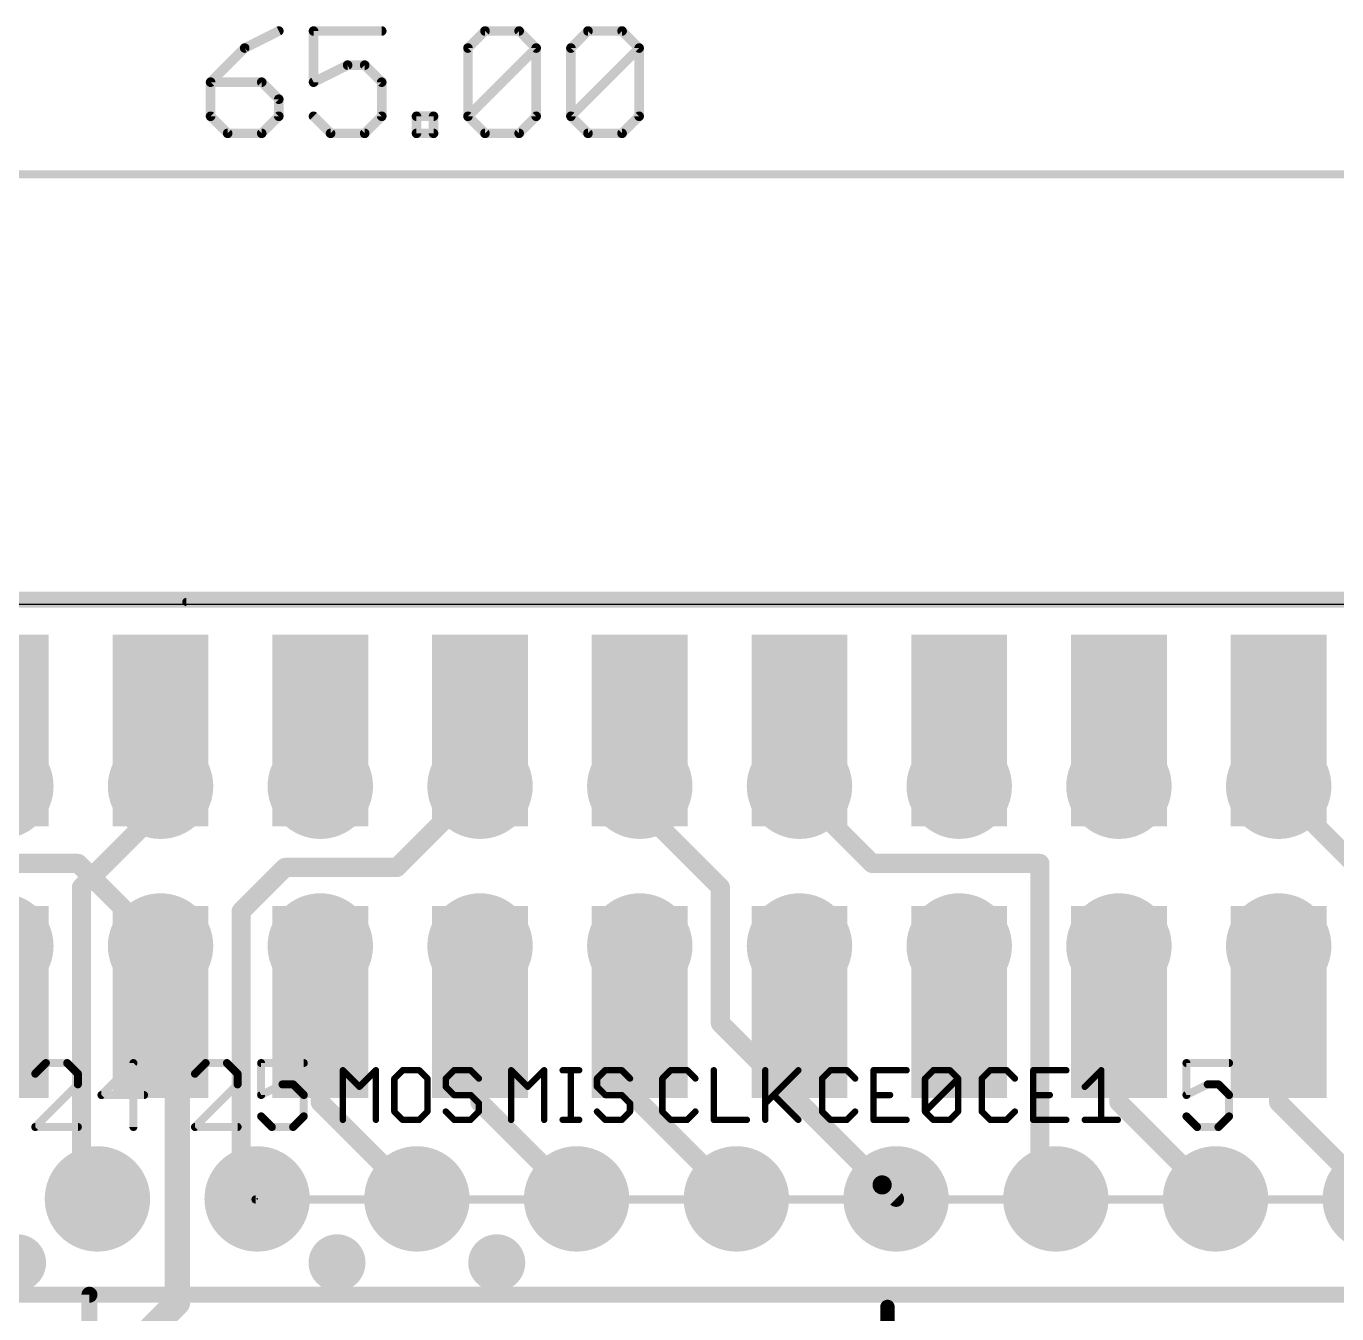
# Model space of a CAD drawing. Extents: x -5.3 to 74.7, y -12.4 to 39.9.
# Drawn here: x 26.55 to 47.39, y 19.38 to 39.85 of the extents above; entities that cross this region are included whole.
import ezdxf

# ---------------------------------------------------------------- set-up
doc = ezdxf.new("R2010")
doc.units = 0
for name, color, linetype in [('1', 12, 'CONTINUOUS'), ('16', 5, 'CONTINUOUS'), ('17', 110, 'CONTINUOUS'), ('18', 110, 'CONTINUOUS'), ('19', 53, 'CONTINUOUS'), ('20', 4, 'CONTINUOUS'), ('21', 40, 'CONTINUOUS'), ('23', 40, 'CONTINUOUS'), ('47', 253, 'CONTINUOUS')]:
    doc.layers.add(name, color=color, linetype=linetype)

# ---------------------------------------------------------------- blocks, each defined once
blk = doc.blocks.new('ROUNDP')
at = {"const_width": 0.5}
blk.add_lwpolyline([(0, -0.25, 1), (0, 0.25, 1), (0, -0.25)], format="xyb", dxfattribs=at)
blk = doc.blocks.new('RECT')
blk.add_solid([(-0.5, -0.5), (0.5, -0.5), (-0.5, 0.5), (0.5, 0.5)])
blk = doc.blocks.new('ROUNDV')
at = {"const_width": 0.5}
blk.add_lwpolyline([(0, -0.25, 1), (0, 0.25, 1), (0, -0.25)], format="xyb", dxfattribs=at)

msp = doc.modelspace()

# ---------------------------------------------------------------- linework, layer by layer
at = {"layer": '1'}
for points, const_width in [([(65.024, 30.734), (0, 30.734)], 0.254), ([(32.4485, 26.4795), (33.739, 27.77)], 0.3048), ([(33.739, 27.77), (33.77, 27.77)], 0.3048), ([(36.31, 27.444), (36.31, 27.77)], 0.3048), ([(37.592, 26.162), (36.31, 27.444)], 0.3048), ([(9.683, 26.543), (27.377, 26.543)], 0.3048), ([(27.377, 26.543), (28.69, 25.23)], 0.3048), ([(29.972, 25.781), (30.6705, 26.4795)], 0.3048), ([(30.6705, 26.4795), (32.4485, 26.4795)], 0.3048), ([(37.592, 24.003), (37.592, 26.162)], 0.3048), ([(29.972, 21.463), (29.972, 25.781)], 0.3048), ([(28.69, 25.23), (28.956, 24.964)], 0.4064), ([(31.23, 22.745), (31.23, 25.23)], 0.3048), ([(33.77, 22.745), (33.77, 25.23)], 0.3048), ([(36.31, 22.745), (36.31, 25.23)], 0.3048), ([(28.956, 24.964), (28.956, 19.558)], 0.4064), ([(40.1637, 21.4313), (37.592, 24.003)], 0.3048), ([(32.766, 21.209), (31.23, 22.745)], 0.3048), ([(35.306, 21.209), (33.77, 22.745)], 0.3048), ([(37.846, 21.209), (36.31, 22.745)], 0.3048), ([(30.226, 21.209), (29.972, 21.463)], 0.3048), ([(40.386, 21.209), (40.1638, 21.4312)], 0.3048), ([(40.386, 21.209), (40.1638, 21.4313)], 0.254), ([(0, 19.685), (27.559, 19.685)], 0.254), ([(27.559, 19.685), (27.559, 5.842)], 0.254), ([(28.956, 19.558), (28.233, 18.835)], 0.4064)]:
    msp.add_lwpolyline(points, dxfattribs=dict(at, const_width=const_width))
for points, const_width in [([(33.739, 27.8462, 1), (33.739, 27.6938)], 0.1524), ([(33.7929, 27.7161, 1), (33.6851, 27.8239)], 0.1524), ([(33.77, 27.6938, 1), (33.77, 27.8462)], 0.1524), ([(36.3862, 27.77, 1), (36.2338, 27.77)], 0.1524), ([(36.3639, 27.4979, 1), (36.2561, 27.3901)], 0.1524), ([(36.2338, 27.444, 1), (36.3862, 27.444)], 0.1524), ([(27.4309, 26.5969, 1), (27.3231, 26.4891)], 0.1524), ([(27.377, 26.4668, 1), (27.377, 26.6192)], 0.1524), ([(30.6705, 26.5557, 1), (30.6705, 26.4033)], 0.1524), ([(30.7244, 26.4256, 1), (30.6166, 26.5334)], 0.1524), ([(32.3946, 26.5334, 1), (32.5024, 26.4256)], 0.1524), ([(32.4485, 26.4033, 1), (32.4485, 26.5557)], 0.1524), ([(37.6682, 26.162, 1), (37.5158, 26.162)], 0.1524), ([(37.5381, 26.1081, 1), (37.6459, 26.2159)], 0.1524), ([(30.0482, 25.781, 1), (29.8958, 25.781)], 0.1524), ([(29.9181, 25.8349, 1), (30.0259, 25.7271)], 0.1524), ([(28.7618, 25.3018, 1), (28.6182, 25.1582)], 0.2032), ([(28.6361, 25.1761, 1), (28.7439, 25.2839)], 0.1524), ([(31.3062, 25.23, 1), (31.1538, 25.23)], 0.1524), ([(33.8462, 25.23, 1), (33.6938, 25.23)], 0.1524), ([(36.3862, 25.23, 1), (36.2338, 25.23)], 0.1524), ([(29.0576, 24.964, 1), (28.8544, 24.964)], 0.2032), ([(28.8842, 24.8922, 1), (29.0278, 25.0358)], 0.2032), ([(37.6459, 24.0569, 1), (37.5381, 23.9491)], 0.1524), ([(37.5158, 24.003, 1), (37.6682, 24.003)], 0.1524), ([(31.2839, 22.7989, 1), (31.1761, 22.6911)], 0.1524), ([(31.1538, 22.745, 1), (31.3062, 22.745)], 0.1524), ([(33.8239, 22.7989, 1), (33.7161, 22.6911)], 0.1524), ([(33.6938, 22.745, 1), (33.8462, 22.745)], 0.1524), ([(36.3639, 22.7989, 1), (36.2561, 22.6911)], 0.1524), ([(36.2338, 22.745, 1), (36.3862, 22.745)], 0.1524), ([(30.0259, 21.5169, 1), (29.9181, 21.4091)], 0.1524), ([(29.8958, 21.463, 1), (30.0482, 21.463)], 0.1524), ([(40.2176, 21.4851, 1), (40.1099, 21.3774)], 0.1524), ([(40.1099, 21.3774, 1), (40.2176, 21.4851)], 0.1524), ([(40.2087, 21.4762, 1), (40.1188, 21.3863)], 0.127), ([(30.1721, 21.1551, 1), (30.2799, 21.2629)], 0.1524), ([(32.7121, 21.1551, 1), (32.8199, 21.2629)], 0.1524), ([(35.2521, 21.1551, 1), (35.3599, 21.2629)], 0.1524), ([(37.7921, 21.1551, 1), (37.8999, 21.2629)], 0.1524), ([(40.3321, 21.1551, 1), (40.4399, 21.2629)], 0.1524), ([(40.3411, 21.1641, 1), (40.4309, 21.2539)], 0.127), ([(27.6225, 19.685, 1), (27.4955, 19.685)], 0.127), ([(27.559, 19.6215, 1), (27.559, 19.7485)], 0.127), ([(28.8544, 19.558, 1), (29.0576, 19.558)], 0.2032), ([(29.0278, 19.4862, 1), (28.8842, 19.6298)], 0.2032)]:
    msp.add_lwpolyline(points, format="xyb", dxfattribs=dict(at, const_width=const_width))
at = {"layer": '16'}
for points, const_width in [([(65.024, 30.734), (0, 30.734)], 0.254), ([(28.6896, 28.6574), (28.69, 28.6574)], 0.4064), ([(28.69, 28.6574), (28.69, 27.77)], 0.4064), ([(33.7696, 28.6574), (33.77, 28.6574)], 0.4064), ([(33.77, 28.6574), (33.77, 27.77)], 0.4064), ([(36.3096, 28.6574), (36.31, 28.6574)], 0.4064), ([(36.31, 28.6574), (36.31, 27.77)], 0.4064), ([(38.8496, 28.6574), (38.85, 28.6574)], 0.4064), ([(38.85, 28.6574), (38.85, 27.77)], 0.4064), ([(41.3896, 28.6574), (41.39, 28.6574)], 0.4064), ([(41.39, 28.6574), (41.39, 27.77)], 0.4064), ([(46.4696, 28.6574), (46.47, 28.6574)], 0.4064), ([(46.47, 28.6574), (46.47, 27.77)], 0.4064), ([(28.69, 27.77), (28.69, 27.42)], 0.3048), ([(38.85, 27.698), (38.85, 27.77)], 0.3048), ([(40.005, 26.543), (38.85, 27.698)], 0.3048), ([(46.47, 27.735), (46.47, 27.77)], 0.3048), ([(47.662, 26.543), (46.47, 27.735)], 0.3048), ([(28.69, 27.42), (27.432, 26.162)], 0.3048), ([(42.672, 26.543), (40.005, 26.543)], 0.3048), ([(42.672, 21.463), (42.672, 26.543)], 0.3048), ([(27.432, 26.162), (27.432, 21.463)], 0.3048), ([(28.69, 24.3394), (28.69, 25.23)], 0.4064), ([(31.23, 24.3394), (31.23, 25.23)], 0.4064), ([(33.77, 24.3394), (33.77, 25.23)], 0.4064), ([(36.31, 24.3394), (36.31, 25.23)], 0.4064), ([(41.39, 24.3394), (41.39, 25.23)], 0.4064), ([(43.93, 25.23), (43.93, 24.13)], 0.3048), ([(46.47, 25.23), (46.47, 24.638)], 0.3048), ([(46.47, 24.3394), (46.47, 24.638)], 0.4064), ([(46.47, 24.638), (46.47, 22.745)], 0.3048), ([(28.6896, 24.3394), (28.69, 24.3394)], 0.4064), ([(31.2296, 24.3394), (31.23, 24.3394)], 0.4064), ([(33.7696, 24.3394), (33.77, 24.3394)], 0.4064), ([(36.3096, 24.3394), (36.31, 24.3394)], 0.4064), ([(41.3896, 24.3394), (41.39, 24.3394)], 0.4064), ([(43.9296, 24.3394), (43.93, 24.3394)], 0.4064), ([(43.93, 24.3394), (43.93, 24.13)], 0.4064), ([(46.4696, 24.3394), (46.47, 24.3394)], 0.4064), ([(43.93, 24.13), (43.93, 22.745)], 0.3048), ([(43.93, 22.745), (45.466, 21.209)], 0.3048), ([(46.47, 22.745), (48.006, 21.209)], 0.3048), ([(27.432, 21.463), (27.686, 21.209)], 0.3048), ([(42.926, 21.209), (42.672, 21.463)], 0.3048), ([(0, 19.685), (65.024, 19.685)], 0.254)]:
    msp.add_lwpolyline(points, dxfattribs=dict(at, const_width=const_width))
for points, const_width in [([(28.6896, 28.759, 1), (28.6896, 28.5558)], 0.2032), ([(28.7916, 28.6574, 1), (28.5884, 28.6574)], 0.2032), ([(28.69, 28.5558, 1), (28.69, 28.759)], 0.2032), ([(33.7696, 28.759, 1), (33.7696, 28.5558)], 0.2032), ([(33.8716, 28.6574, 1), (33.6684, 28.6574)], 0.2032), ([(33.77, 28.5558, 1), (33.77, 28.759)], 0.2032), ([(36.3096, 28.759, 1), (36.3096, 28.5558)], 0.2032), ([(36.4116, 28.6574, 1), (36.2084, 28.6574)], 0.2032), ([(36.31, 28.5558, 1), (36.31, 28.759)], 0.2032), ([(38.8496, 28.759, 1), (38.8496, 28.5558)], 0.2032), ([(38.9516, 28.6574, 1), (38.7484, 28.6574)], 0.2032), ([(38.85, 28.5558, 1), (38.85, 28.759)], 0.2032), ([(41.3896, 28.759, 1), (41.3896, 28.5558)], 0.2032), ([(41.4916, 28.6574, 1), (41.2884, 28.6574)], 0.2032), ([(41.39, 28.5558, 1), (41.39, 28.759)], 0.2032), ([(46.4696, 28.759, 1), (46.4696, 28.5558)], 0.2032), ([(46.5716, 28.6574, 1), (46.3684, 28.6574)], 0.2032), ([(46.47, 28.5558, 1), (46.47, 28.759)], 0.2032), ([(28.5884, 27.77, 1), (28.7916, 27.77)], 0.2032), ([(28.7662, 27.77, 1), (28.6138, 27.77)], 0.1524), ([(33.6684, 27.77, 1), (33.8716, 27.77)], 0.2032), ([(36.2084, 27.77, 1), (36.4116, 27.77)], 0.2032), ([(38.7484, 27.77, 1), (38.9516, 27.77)], 0.2032), ([(38.9262, 27.77, 1), (38.7738, 27.77)], 0.1524), ([(38.9039, 27.7519, 1), (38.7961, 27.6441)], 0.1524), ([(38.7738, 27.698, 1), (38.9262, 27.698)], 0.1524), ([(41.2884, 27.77, 1), (41.4916, 27.77)], 0.2032), ([(46.3684, 27.77, 1), (46.5716, 27.77)], 0.2032), ([(46.5462, 27.77, 1), (46.3938, 27.77)], 0.1524), ([(46.5239, 27.7889, 1), (46.4161, 27.6811)], 0.1524), ([(46.3938, 27.735, 1), (46.5462, 27.735)], 0.1524), ([(28.7439, 27.3661, 1), (28.6361, 27.4739)], 0.1524), ([(28.6138, 27.42, 1), (28.7662, 27.42)], 0.1524), ([(40.005, 26.6192, 1), (40.005, 26.4668)], 0.1524), ([(42.7482, 26.543, 1), (42.5958, 26.543)], 0.1524), ([(42.672, 26.4668, 1), (42.672, 26.6192)], 0.1524), ([(39.9511, 26.4891, 1), (40.0589, 26.5969)], 0.1524), ([(27.5082, 26.162, 1), (27.3558, 26.162)], 0.1524), ([(27.3781, 26.2159, 1), (27.4859, 26.1081)], 0.1524), ([(28.7916, 25.23, 1), (28.5884, 25.23)], 0.2032), ([(31.3316, 25.23, 1), (31.1284, 25.23)], 0.2032), ([(33.8716, 25.23, 1), (33.6684, 25.23)], 0.2032), ([(36.4116, 25.23, 1), (36.2084, 25.23)], 0.2032), ([(41.4916, 25.23, 1), (41.2884, 25.23)], 0.2032), ([(44.0062, 25.23, 1), (43.8538, 25.23)], 0.1524), ([(46.5462, 25.23, 1), (46.3938, 25.23)], 0.1524), ([(46.5716, 24.638, 1), (46.3684, 24.638)], 0.2032), ([(46.5462, 24.638, 1), (46.3938, 24.638)], 0.1524), ([(46.3938, 24.638, 1), (46.5462, 24.638)], 0.1524), ([(28.6896, 24.441, 1), (28.6896, 24.2378)], 0.2032), ([(28.5884, 24.3394, 1), (28.7916, 24.3394)], 0.2032), ([(28.69, 24.2378, 1), (28.69, 24.441)], 0.2032), ([(31.2296, 24.441, 1), (31.2296, 24.2378)], 0.2032), ([(31.1284, 24.3394, 1), (31.3316, 24.3394)], 0.2032), ([(31.23, 24.2378, 1), (31.23, 24.441)], 0.2032), ([(33.7696, 24.441, 1), (33.7696, 24.2378)], 0.2032), ([(33.6684, 24.3394, 1), (33.8716, 24.3394)], 0.2032), ([(33.77, 24.2378, 1), (33.77, 24.441)], 0.2032), ([(36.3096, 24.441, 1), (36.3096, 24.2378)], 0.2032), ([(36.2084, 24.3394, 1), (36.4116, 24.3394)], 0.2032), ([(36.31, 24.2378, 1), (36.31, 24.441)], 0.2032), ([(41.3896, 24.441, 1), (41.3896, 24.2378)], 0.2032), ([(41.2884, 24.3394, 1), (41.4916, 24.3394)], 0.2032), ([(41.39, 24.2378, 1), (41.39, 24.441)], 0.2032), ([(43.9296, 24.441, 1), (43.9296, 24.2378)], 0.2032), ([(44.0316, 24.3394, 1), (43.8284, 24.3394)], 0.2032), ([(43.93, 24.2378, 1), (43.93, 24.441)], 0.2032), ([(46.4696, 24.441, 1), (46.4696, 24.2378)], 0.2032), ([(46.3684, 24.3394, 1), (46.5716, 24.3394)], 0.2032), ([(46.47, 24.2378, 1), (46.47, 24.441)], 0.2032), ([(43.8284, 24.13, 1), (44.0316, 24.13)], 0.2032), ([(44.0062, 24.13, 1), (43.8538, 24.13)], 0.1524), ([(43.8538, 24.13, 1), (44.0062, 24.13)], 0.1524), ([(43.9839, 22.7989, 1), (43.8761, 22.6911)], 0.1524), ([(43.8538, 22.745, 1), (44.0062, 22.745)], 0.1524), ([(46.5239, 22.7989, 1), (46.4161, 22.6911)], 0.1524), ([(46.3938, 22.745, 1), (46.5462, 22.745)], 0.1524), ([(27.4859, 21.5169, 1), (27.3781, 21.4091)], 0.1524), ([(27.3558, 21.463, 1), (27.5082, 21.463)], 0.1524), ([(42.7259, 21.5169, 1), (42.6181, 21.4091)], 0.1524), ([(42.5958, 21.463, 1), (42.7482, 21.463)], 0.1524), ([(27.6321, 21.1551, 1), (27.7399, 21.2629)], 0.1524), ([(42.8721, 21.1551, 1), (42.9799, 21.2629)], 0.1524), ([(45.4121, 21.1551, 1), (45.5199, 21.2629)], 0.1524)]:
    msp.add_lwpolyline(points, format="xyb", dxfattribs=dict(at, const_width=const_width))
at = {"layer": '19'}
for p, q in [((40.1637, 21.4313), (40.1638, 21.4312)), ((40.386, 21.209), (40.386, 21.209))]:
    msp.add_line(p, q, dxfattribs=at)
at = {"layer": '20'}
msp.add_line((62, 30.6604), (3, 30.6604), dxfattribs=at)
at = {"layer": '21'}
for points, const_width in [([(26.8665, 23.3689), (26.697, 23.1994)], 0.127), ([(27.2055, 23.3689), (26.8665, 23.3689)], 0.127), ([(27.375, 23.1994), (27.2055, 23.3689)], 0.127), ([(28.2579, 23.3689), (27.7495, 22.8604)], 0.127), ([(28.2579, 22.352), (28.2579, 23.3689)], 0.127), ([(29.4065, 23.3689), (29.237, 23.1994)], 0.127), ([(29.7455, 23.3689), (29.4065, 23.3689)], 0.127), ([(29.915, 23.1994), (29.7455, 23.3689)], 0.127), ([(30.9674, 23.3689), (30.2895, 23.3689)], 0.127), ([(30.2895, 23.3689), (30.2895, 22.8604)], 0.127), ([(45.6812, 23.3689), (45.0033, 23.3689)], 0.127), ([(45.0033, 23.3689), (45.0033, 22.8604)], 0.127), ([(27.375, 23.0299), (27.375, 23.1994)], 0.127), ([(29.915, 23.0299), (29.915, 23.1994)], 0.127), ([(31.5889, 22.4663), (31.5889, 23.2544)], 0.1016), ([(31.5889, 23.2544), (31.8516, 22.9917)], 0.1016), ([(31.8516, 22.9917), (32.1143, 23.2544)], 0.1016), ([(32.1143, 23.2544), (32.1143, 22.4663)], 0.1016), ([(32.5389, 23.2544), (32.4075, 23.123)], 0.1016), ([(32.4075, 23.123), (32.4075, 22.5976)], 0.1016), ([(32.8015, 23.2544), (32.5389, 23.2544)], 0.1016), ([(32.9329, 23.123), (32.8015, 23.2544)], 0.1016), ([(32.9329, 22.5976), (32.9329, 23.123)], 0.1016), ([(33.3574, 23.2544), (33.2261, 23.123)], 0.1016), ([(33.2261, 23.123), (33.2261, 22.9917)], 0.1016), ([(33.6201, 23.2544), (33.3574, 23.2544)], 0.1016), ([(33.7515, 23.123), (33.6201, 23.2544)], 0.1016), ([(34.2654, 22.4663), (34.2654, 23.2544)], 0.1016), ([(34.2654, 23.2544), (34.5281, 22.9917)], 0.1016), ([(34.5281, 22.9917), (34.7907, 23.2544)], 0.1016), ([(34.7907, 23.2544), (34.7907, 22.4663)], 0.1016), ([(35.0839, 23.2544), (35.3466, 23.2544)], 0.1016), ([(35.2153, 22.4663), (35.2153, 23.2544)], 0.1016), ([(35.761, 23.2544), (35.6297, 23.123)], 0.1016), ([(35.6297, 23.123), (35.6297, 22.9917)], 0.1016), ([(36.0237, 23.2544), (35.761, 23.2544)], 0.1016), ([(36.155, 23.123), (36.0237, 23.2544)], 0.1016), ([(36.8003, 23.2544), (36.6689, 23.123)], 0.1016), ([(36.6689, 23.123), (36.6689, 22.5976)], 0.1016), ([(37.063, 23.2544), (36.8003, 23.2544)], 0.1016), ([(37.1943, 23.123), (37.063, 23.2544)], 0.1016), ([(37.4875, 23.2544), (37.4875, 22.4663)], 0.1016), ([(38.3061, 23.2544), (38.3061, 22.4663)], 0.1016), ([(38.3061, 22.729), (38.8315, 23.2544)], 0.1016), ([(39.3403, 23.2544), (39.2089, 23.123)], 0.1016), ([(39.2089, 23.123), (39.2089, 22.5976)], 0.1016), ([(39.603, 23.2544), (39.3403, 23.2544)], 0.1016), ([(39.7343, 23.123), (39.603, 23.2544)], 0.1016), ([(40.5529, 23.2544), (40.0275, 23.2544)], 0.1016), ([(40.0275, 23.2544), (40.0275, 22.4663)], 0.1016), ([(40.8461, 23.123), (40.9774, 23.2544)], 0.1016), ([(40.8461, 22.5976), (40.8461, 23.123)], 0.1016), ([(40.8461, 22.5976), (41.3715, 23.123)], 0.1016), ([(40.9774, 23.2544), (41.2401, 23.2544)], 0.1016), ([(41.2401, 23.2544), (41.3715, 23.123)], 0.1016), ([(41.3715, 23.123), (41.3715, 22.5976)], 0.1016), ([(41.8803, 23.2544), (41.7489, 23.123)], 0.1016), ([(41.7489, 23.123), (41.7489, 22.5976)], 0.1016), ([(42.143, 23.2544), (41.8803, 23.2544)], 0.1016), ([(42.2743, 23.123), (42.143, 23.2544)], 0.1016), ([(43.0929, 23.2544), (42.5675, 23.2544)], 0.1016), ([(42.5675, 23.2544), (42.5675, 22.4663)], 0.1016), ([(43.3861, 22.9917), (43.6488, 23.2544)], 0.1016), ([(43.6488, 23.2544), (43.6488, 22.4663)], 0.1016), ([(26.697, 22.352), (27.375, 23.0299)], 0.127), ([(29.237, 22.352), (29.915, 23.0299)], 0.127), ([(30.2895, 22.8604), (30.6285, 23.0299)], 0.127), ([(30.6285, 23.0299), (30.7979, 23.0299)], 0.127), ([(30.7979, 23.0299), (30.9674, 22.8604)], 0.127), ([(33.2261, 22.9917), (33.3574, 22.8603)], 0.1016), ([(35.6297, 22.9917), (35.761, 22.8603)], 0.1016), ([(45.0033, 22.8604), (45.3422, 23.0299)], 0.127), ([(45.3422, 23.0299), (45.5117, 23.0299)], 0.127), ([(45.5117, 23.0299), (45.6812, 22.8604)], 0.127), ([(27.7495, 22.8604), (28.4274, 22.8604)], 0.127), ([(30.9674, 22.8604), (30.9674, 22.5215)], 0.127), ([(33.3574, 22.8603), (33.6201, 22.8603)], 0.1016), ([(33.6201, 22.8603), (33.7515, 22.729)], 0.1016), ([(33.7515, 22.729), (33.7515, 22.5976)], 0.1016), ([(35.761, 22.8603), (36.0237, 22.8603)], 0.1016), ([(36.0237, 22.8603), (36.155, 22.729)], 0.1016), ([(36.155, 22.729), (36.155, 22.5976)], 0.1016), ([(38.4374, 22.8603), (38.8315, 22.4663)], 0.1016), ([(40.0275, 22.8603), (40.2902, 22.8603)], 0.1016), ([(42.5675, 22.8603), (42.8302, 22.8603)], 0.1016), ([(45.6812, 22.8604), (45.6812, 22.5215)], 0.127), ([(30.459, 22.352), (30.2895, 22.5215)], 0.127), ([(30.9674, 22.5215), (30.7979, 22.352)], 0.127), ([(32.4075, 22.5976), (32.5389, 22.4663)], 0.1016), ([(32.5389, 22.4663), (32.8015, 22.4663)], 0.1016), ([(32.8015, 22.4663), (32.9329, 22.5976)], 0.1016), ([(33.3574, 22.4663), (33.2261, 22.5976)], 0.1016), ([(33.6201, 22.4663), (33.3574, 22.4663)], 0.1016), ([(33.7515, 22.5976), (33.6201, 22.4663)], 0.1016), ([(35.0839, 22.4663), (35.3466, 22.4663)], 0.1016), ([(35.761, 22.4663), (35.6297, 22.5976)], 0.1016), ([(36.0237, 22.4663), (35.761, 22.4663)], 0.1016), ([(36.155, 22.5976), (36.0237, 22.4663)], 0.1016), ([(36.6689, 22.5976), (36.8003, 22.4663)], 0.1016), ([(36.8003, 22.4663), (37.063, 22.4663)], 0.1016), ([(37.063, 22.4663), (37.1943, 22.5976)], 0.1016), ([(37.4875, 22.4663), (38.0129, 22.4663)], 0.1016), ([(39.2089, 22.5976), (39.3403, 22.4663)], 0.1016), ([(39.3403, 22.4663), (39.603, 22.4663)], 0.1016), ([(39.603, 22.4663), (39.7343, 22.5976)], 0.1016), ([(40.0275, 22.4663), (40.5529, 22.4663)], 0.1016), ([(40.9774, 22.4663), (40.8461, 22.5976)], 0.1016), ([(41.2401, 22.4663), (40.9774, 22.4663)], 0.1016), ([(41.3715, 22.5976), (41.2401, 22.4663)], 0.1016), ([(41.7489, 22.5976), (41.8803, 22.4663)], 0.1016), ([(41.8803, 22.4663), (42.143, 22.4663)], 0.1016), ([(42.143, 22.4663), (42.2743, 22.5976)], 0.1016), ([(42.5675, 22.4663), (43.0929, 22.4663)], 0.1016), ([(43.3861, 22.4663), (43.9115, 22.4663)], 0.1016), ([(45.1727, 22.352), (45.0033, 22.5215)], 0.127), ([(45.6812, 22.5215), (45.5117, 22.352)], 0.127), ([(27.375, 22.352), (26.697, 22.352)], 0.127), ([(29.915, 22.352), (29.237, 22.352)], 0.127), ([(30.7979, 22.352), (30.459, 22.352)], 0.127), ([(45.5117, 22.352), (45.1727, 22.352)], 0.127), ([(40.2488, 19.4917), (40.2488, 19.2544)], 0.2286)]:
    msp.add_lwpolyline(points, dxfattribs=dict(at, const_width=const_width))
for points, const_width in [([(26.8665, 23.4006, 1), (26.8665, 23.3371)], 0.0635), ([(26.889, 23.3464, 1), (26.8441, 23.3913)], 0.0635), ([(27.2279, 23.3913, 1), (27.183, 23.3464)], 0.0635), ([(27.2055, 23.3371, 1), (27.2055, 23.4006)], 0.0635), ([(28.2897, 23.3689, 1), (28.2262, 23.3689)], 0.0635), ([(28.2804, 23.3464, 1), (28.2355, 23.3913)], 0.0635), ([(29.4065, 23.4006, 1), (29.4065, 23.3371)], 0.0635), ([(29.429, 23.3464, 1), (29.3841, 23.3913)], 0.0635), ([(29.7679, 23.3913, 1), (29.723, 23.3464)], 0.0635), ([(29.7455, 23.3371, 1), (29.7455, 23.4006)], 0.0635), ([(30.2895, 23.4006, 1), (30.2895, 23.3371)], 0.0635), ([(30.3212, 23.3689, 1), (30.2578, 23.3689)], 0.0635), ([(30.9674, 23.3371, 1), (30.9674, 23.4006)], 0.0635), ([(45.035, 23.3689, 1), (44.9715, 23.3689)], 0.0635), ([(45.0033, 23.4006, 1), (45.0033, 23.3371)], 0.0635), ([(45.6812, 23.3371, 1), (45.6812, 23.4006)], 0.0635), ([(26.6746, 23.2218, 1), (26.7195, 23.1769)], 0.0635), ([(27.4067, 23.1994, 1), (27.3432, 23.1994)], 0.0635), ([(27.3525, 23.1769, 1), (27.3974, 23.2218)], 0.0635), ([(29.2146, 23.2218, 1), (29.2595, 23.1769)], 0.0635), ([(29.9467, 23.1994, 1), (29.8832, 23.1994)], 0.0635), ([(29.8925, 23.1769, 1), (29.9374, 23.2218)], 0.0635), ([(31.6143, 23.2544, 1), (31.5635, 23.2544)], 0.0508), ([(31.6069, 23.2723, 1), (31.571, 23.2364)], 0.0508), ([(32.1397, 23.2544, 1), (32.0889, 23.2544)], 0.0508), ([(32.1323, 23.2364, 1), (32.0964, 23.2723)], 0.0508), ([(32.4329, 23.123, 1), (32.3821, 23.123)], 0.0508), ([(32.3895, 23.141, 1), (32.4255, 23.1051)], 0.0508), ([(32.5389, 23.2798, 1), (32.5389, 23.229)], 0.0508), ([(32.5568, 23.2364, 1), (32.5209, 23.2723)], 0.0508), ([(32.8195, 23.2723, 1), (32.7836, 23.2364)], 0.0508), ([(32.8015, 23.229, 1), (32.8015, 23.2798)], 0.0508), ([(32.9583, 23.123, 1), (32.9075, 23.123)], 0.0508), ([(32.9149, 23.1051, 1), (32.9509, 23.141)], 0.0508), ([(33.2515, 23.123, 1), (33.2007, 23.123)], 0.0508), ([(33.2081, 23.141, 1), (33.244, 23.1051)], 0.0508), ([(33.3574, 23.2798, 1), (33.3574, 23.229)], 0.0508), ([(33.3754, 23.2364, 1), (33.3395, 23.2723)], 0.0508), ([(33.6381, 23.2723, 1), (33.6022, 23.2364)], 0.0508), ([(33.6201, 23.229, 1), (33.6201, 23.2798)], 0.0508), ([(33.7335, 23.1051, 1), (33.7694, 23.141)], 0.0508), ([(34.2908, 23.2544, 1), (34.24, 23.2544)], 0.0508), ([(34.2833, 23.2723, 1), (34.2474, 23.2364)], 0.0508), ([(34.8161, 23.2544, 1), (34.7653, 23.2544)], 0.0508), ([(34.8087, 23.2364, 1), (34.7728, 23.2723)], 0.0508), ([(35.0839, 23.2798, 1), (35.0839, 23.229)], 0.0508), ([(35.2407, 23.2544, 1), (35.1899, 23.2544)], 0.0508), ([(35.3466, 23.229, 1), (35.3466, 23.2798)], 0.0508), ([(35.6551, 23.123, 1), (35.6043, 23.123)], 0.0508), ([(35.6117, 23.141, 1), (35.6476, 23.1051)], 0.0508), ([(35.761, 23.2798, 1), (35.761, 23.229)], 0.0508), ([(35.779, 23.2364, 1), (35.743, 23.2723)], 0.0508), ([(36.0417, 23.2723, 1), (36.0057, 23.2364)], 0.0508), ([(36.0237, 23.229, 1), (36.0237, 23.2798)], 0.0508), ([(36.1371, 23.1051, 1), (36.173, 23.141)], 0.0508), ([(36.6943, 23.123, 1), (36.6435, 23.123)], 0.0508), ([(36.651, 23.141, 1), (36.6869, 23.1051)], 0.0508), ([(36.8003, 23.2798, 1), (36.8003, 23.229)], 0.0508), ([(36.8182, 23.2364, 1), (36.7823, 23.2723)], 0.0508), ([(37.0809, 23.2723, 1), (37.045, 23.2364)], 0.0508), ([(37.063, 23.229, 1), (37.063, 23.2798)], 0.0508), ([(37.1764, 23.1051, 1), (37.2123, 23.141)], 0.0508), ([(37.5129, 23.2544, 1), (37.4621, 23.2544)], 0.0508), ([(38.3315, 23.2544, 1), (38.2807, 23.2544)], 0.0508), ([(38.8494, 23.2364, 1), (38.8135, 23.2723)], 0.0508), ([(39.2343, 23.123, 1), (39.1835, 23.123)], 0.0508), ([(39.191, 23.141, 1), (39.2269, 23.1051)], 0.0508), ([(39.3403, 23.2798, 1), (39.3403, 23.229)], 0.0508), ([(39.3582, 23.2364, 1), (39.3223, 23.2723)], 0.0508), ([(39.6209, 23.2723, 1), (39.585, 23.2364)], 0.0508), ([(39.603, 23.229, 1), (39.603, 23.2798)], 0.0508), ([(39.7164, 23.1051, 1), (39.7523, 23.141)], 0.0508), ([(40.0275, 23.2798, 1), (40.0275, 23.229)], 0.0508), ([(40.0529, 23.2544, 1), (40.0021, 23.2544)], 0.0508), ([(40.5529, 23.229, 1), (40.5529, 23.2798)], 0.0508), ([(40.8715, 23.123, 1), (40.8207, 23.123)], 0.0508), ([(40.8281, 23.141, 1), (40.864, 23.1051)], 0.0508), ([(40.9774, 23.2798, 1), (40.9774, 23.229)], 0.0508), ([(40.9954, 23.2364, 1), (40.9595, 23.2723)], 0.0508), ([(41.2581, 23.2723, 1), (41.2222, 23.2364)], 0.0508), ([(41.2401, 23.229, 1), (41.2401, 23.2798)], 0.0508), ([(41.3969, 23.123, 1), (41.3461, 23.123)], 0.0508), ([(41.3894, 23.1051, 1), (41.3535, 23.141)], 0.0508), ([(41.3535, 23.1051, 1), (41.3894, 23.141)], 0.0508), ([(41.7743, 23.123, 1), (41.7235, 23.123)], 0.0508), ([(41.731, 23.141, 1), (41.7669, 23.1051)], 0.0508), ([(41.8803, 23.2798, 1), (41.8803, 23.229)], 0.0508), ([(41.8982, 23.2364, 1), (41.8623, 23.2723)], 0.0508), ([(42.1609, 23.2723, 1), (42.125, 23.2364)], 0.0508), ([(42.143, 23.229, 1), (42.143, 23.2798)], 0.0508), ([(42.2564, 23.1051, 1), (42.2923, 23.141)], 0.0508), ([(42.5675, 23.2798, 1), (42.5675, 23.229)], 0.0508), ([(42.5929, 23.2544, 1), (42.5421, 23.2544)], 0.0508), ([(43.0929, 23.229, 1), (43.0929, 23.2798)], 0.0508), ([(43.6742, 23.2544, 1), (43.6234, 23.2544)], 0.0508), ([(43.6667, 23.2364, 1), (43.6308, 23.2723)], 0.0508), ([(27.3432, 23.0299, 1), (27.4067, 23.0299)], 0.0635), ([(27.3974, 23.0075, 1), (27.3525, 23.0524)], 0.0635), ([(29.8832, 23.0299, 1), (29.9467, 23.0299)], 0.0635), ([(29.9374, 23.0075, 1), (29.8925, 23.0524)], 0.0635), ([(30.6285, 23.0617, 1), (30.6285, 22.9982)], 0.0635), ([(30.6427, 23.0015, 1), (30.6143, 23.0583)], 0.0635), ([(30.8204, 23.0524, 1), (30.7755, 23.0075)], 0.0635), ([(30.7979, 22.9982, 1), (30.7979, 23.0617)], 0.0635), ([(31.8337, 23.0096, 1), (31.8696, 22.9737)], 0.0508), ([(31.8337, 22.9737, 1), (31.8696, 23.0096)], 0.0508), ([(33.244, 23.0096, 1), (33.2081, 22.9737)], 0.0508), ([(33.2007, 22.9917, 1), (33.2515, 22.9917)], 0.0508), ([(34.5101, 23.0096, 1), (34.546, 22.9737)], 0.0508), ([(34.5101, 22.9737, 1), (34.546, 23.0096)], 0.0508), ([(35.6476, 23.0096, 1), (35.6117, 22.9737)], 0.0508), ([(35.6043, 22.9917, 1), (35.6551, 22.9917)], 0.0508), ([(43.3681, 23.0096, 1), (43.404, 22.9737)], 0.0508), ([(45.3422, 23.0617, 1), (45.3422, 22.9982)], 0.0635), ([(45.3564, 23.0015, 1), (45.328, 23.0583)], 0.0635), ([(45.5342, 23.0524, 1), (45.4893, 23.0075)], 0.0635), ([(45.5117, 22.9982, 1), (45.5117, 23.0617)], 0.0635), ([(27.7495, 22.8922, 1), (27.7495, 22.8287)], 0.0635), ([(27.727, 22.8829, 1), (27.772, 22.838)], 0.0635), ([(28.4274, 22.8287, 1), (28.4274, 22.8922)], 0.0635), ([(30.2753, 22.8888, 1), (30.3037, 22.832)], 0.0635), ([(30.2578, 22.8604, 1), (30.3212, 22.8604)], 0.0635), ([(30.9992, 22.8604, 1), (30.9357, 22.8604)], 0.0635), ([(30.945, 22.838, 1), (30.9899, 22.8829)], 0.0635), ([(33.3574, 22.8857, 1), (33.3574, 22.8349)], 0.0508), ([(33.3395, 22.8424, 1), (33.3754, 22.8783)], 0.0508), ([(33.6381, 22.8783, 1), (33.6022, 22.8424)], 0.0508), ([(33.6201, 22.8349, 1), (33.6201, 22.8857)], 0.0508), ([(33.7769, 22.729, 1), (33.7261, 22.729)], 0.0508), ([(33.7335, 22.711, 1), (33.7694, 22.747)], 0.0508), ([(35.761, 22.8857, 1), (35.761, 22.8349)], 0.0508), ([(35.743, 22.8424, 1), (35.779, 22.8783)], 0.0508), ([(36.0417, 22.8783, 1), (36.0057, 22.8424)], 0.0508), ([(36.0237, 22.8349, 1), (36.0237, 22.8857)], 0.0508), ([(36.1804, 22.729, 1), (36.1296, 22.729)], 0.0508), ([(36.1371, 22.711, 1), (36.173, 22.747)], 0.0508), ([(38.2881, 22.747, 1), (38.324, 22.711)], 0.0508), ([(38.4554, 22.8783, 1), (38.4195, 22.8424)], 0.0508), ([(40.0275, 22.8857, 1), (40.0275, 22.8349)], 0.0508), ([(40.2902, 22.8349, 1), (40.2902, 22.8857)], 0.0508), ([(42.5675, 22.8857, 1), (42.5675, 22.8349)], 0.0508), ([(42.8302, 22.8349, 1), (42.8302, 22.8857)], 0.0508), ([(44.9715, 22.8604, 1), (45.035, 22.8604)], 0.0635), ([(44.9891, 22.8888, 1), (45.0175, 22.832)], 0.0635), ([(45.7129, 22.8604, 1), (45.6494, 22.8604)], 0.0635), ([(45.6587, 22.838, 1), (45.7036, 22.8829)], 0.0635), ([(30.312, 22.5439, 1), (30.267, 22.499)], 0.0635), ([(30.9357, 22.5215, 1), (30.9992, 22.5215)], 0.0635), ([(30.9899, 22.499, 1), (30.945, 22.5439)], 0.0635), ([(32.4255, 22.6156, 1), (32.3895, 22.5797)], 0.0508), ([(32.3821, 22.5976, 1), (32.4329, 22.5976)], 0.0508), ([(32.5389, 22.4917, 1), (32.5389, 22.4409)], 0.0508), ([(32.5209, 22.4483, 1), (32.5568, 22.4843)], 0.0508), ([(32.7836, 22.4843, 1), (32.8195, 22.4483)], 0.0508), ([(32.8015, 22.4409, 1), (32.8015, 22.4917)], 0.0508), ([(32.9075, 22.5976, 1), (32.9583, 22.5976)], 0.0508), ([(32.9509, 22.5797, 1), (32.9149, 22.6156)], 0.0508), ([(33.244, 22.6156, 1), (33.2081, 22.5797)], 0.0508), ([(33.3574, 22.4917, 1), (33.3574, 22.4409)], 0.0508), ([(33.3395, 22.4483, 1), (33.3754, 22.4843)], 0.0508), ([(33.6022, 22.4843, 1), (33.6381, 22.4483)], 0.0508), ([(33.6201, 22.4409, 1), (33.6201, 22.4917)], 0.0508), ([(33.7261, 22.5976, 1), (33.7769, 22.5976)], 0.0508), ([(33.7694, 22.5797, 1), (33.7335, 22.6156)], 0.0508), ([(35.0839, 22.4917, 1), (35.0839, 22.4409)], 0.0508), ([(35.3466, 22.4409, 1), (35.3466, 22.4917)], 0.0508), ([(35.6476, 22.6156, 1), (35.6117, 22.5797)], 0.0508), ([(35.761, 22.4917, 1), (35.761, 22.4409)], 0.0508), ([(35.743, 22.4483, 1), (35.779, 22.4843)], 0.0508), ([(36.0057, 22.4843, 1), (36.0417, 22.4483)], 0.0508), ([(36.0237, 22.4409, 1), (36.0237, 22.4917)], 0.0508), ([(36.1296, 22.5976, 1), (36.1804, 22.5976)], 0.0508), ([(36.173, 22.5797, 1), (36.1371, 22.6156)], 0.0508), ([(36.6435, 22.5976, 1), (36.6943, 22.5976)], 0.0508), ([(36.6869, 22.6156, 1), (36.651, 22.5797)], 0.0508), ([(36.8003, 22.4917, 1), (36.8003, 22.4409)], 0.0508), ([(36.7823, 22.4483, 1), (36.8182, 22.4843)], 0.0508), ([(37.045, 22.4843, 1), (37.0809, 22.4483)], 0.0508), ([(37.063, 22.4409, 1), (37.063, 22.4917)], 0.0508), ([(37.2123, 22.5797, 1), (37.1764, 22.6156)], 0.0508), ([(37.4875, 22.4917, 1), (37.4875, 22.4409)], 0.0508), ([(38.0129, 22.4409, 1), (38.0129, 22.4917)], 0.0508), ([(38.8135, 22.4483, 1), (38.8494, 22.4843)], 0.0508), ([(39.1835, 22.5976, 1), (39.2343, 22.5976)], 0.0508), ([(39.2269, 22.6156, 1), (39.191, 22.5797)], 0.0508), ([(39.3403, 22.4917, 1), (39.3403, 22.4409)], 0.0508), ([(39.3223, 22.4483, 1), (39.3582, 22.4843)], 0.0508), ([(39.585, 22.4843, 1), (39.6209, 22.4483)], 0.0508), ([(39.603, 22.4409, 1), (39.603, 22.4917)], 0.0508), ([(39.7523, 22.5797, 1), (39.7164, 22.6156)], 0.0508), ([(40.0275, 22.4917, 1), (40.0275, 22.4409)], 0.0508), ([(40.5529, 22.4409, 1), (40.5529, 22.4917)], 0.0508), ([(40.864, 22.6156, 1), (40.8281, 22.5797)], 0.0508), ([(40.8281, 22.6156, 1), (40.864, 22.5797)], 0.0508), ([(40.8207, 22.5976, 1), (40.8715, 22.5976)], 0.0508), ([(40.9774, 22.4917, 1), (40.9774, 22.4409)], 0.0508), ([(40.9595, 22.4483, 1), (40.9954, 22.4843)], 0.0508), ([(41.2222, 22.4843, 1), (41.2581, 22.4483)], 0.0508), ([(41.2401, 22.4409, 1), (41.2401, 22.4917)], 0.0508), ([(41.3461, 22.5976, 1), (41.3969, 22.5976)], 0.0508), ([(41.3894, 22.5797, 1), (41.3535, 22.6156)], 0.0508), ([(41.7235, 22.5976, 1), (41.7743, 22.5976)], 0.0508), ([(41.7669, 22.6156, 1), (41.731, 22.5797)], 0.0508), ([(41.8803, 22.4917, 1), (41.8803, 22.4409)], 0.0508), ([(41.8623, 22.4483, 1), (41.8982, 22.4843)], 0.0508), ([(42.125, 22.4843, 1), (42.1609, 22.4483)], 0.0508), ([(42.143, 22.4409, 1), (42.143, 22.4917)], 0.0508), ([(42.2923, 22.5797, 1), (42.2564, 22.6156)], 0.0508), ([(42.5675, 22.4917, 1), (42.5675, 22.4409)], 0.0508), ([(43.0929, 22.4409, 1), (43.0929, 22.4917)], 0.0508), ([(43.3861, 22.4917, 1), (43.3861, 22.4409)], 0.0508), ([(43.9115, 22.4409, 1), (43.9115, 22.4917)], 0.0508), ([(45.0257, 22.5439, 1), (44.9808, 22.499)], 0.0635), ([(45.6494, 22.5215, 1), (45.7129, 22.5215)], 0.0635), ([(45.7036, 22.499, 1), (45.6587, 22.5439)], 0.0635), ([(26.697, 22.3837, 1), (26.697, 22.3203)], 0.0635), ([(26.6746, 22.3745, 1), (26.7195, 22.3295)], 0.0635), ([(27.375, 22.3203, 1), (27.375, 22.3837)], 0.0635), ([(28.2262, 22.352, 1), (28.2897, 22.352)], 0.0635), ([(29.237, 22.3837, 1), (29.237, 22.3203)], 0.0635), ([(29.2146, 22.3745, 1), (29.2595, 22.3295)], 0.0635), ([(29.915, 22.3203, 1), (29.915, 22.3837)], 0.0635), ([(30.459, 22.3837, 1), (30.459, 22.3203)], 0.0635), ([(30.4365, 22.3295, 1), (30.4814, 22.3745)], 0.0635), ([(30.7755, 22.3745, 1), (30.8204, 22.3295)], 0.0635), ([(30.7979, 22.3203, 1), (30.7979, 22.3837)], 0.0635), ([(31.5635, 22.4663, 1), (31.6143, 22.4663)], 0.0508), ([(32.0889, 22.4663, 1), (32.1397, 22.4663)], 0.0508), ([(34.24, 22.4663, 1), (34.2908, 22.4663)], 0.0508), ([(34.7653, 22.4663, 1), (34.8161, 22.4663)], 0.0508), ([(35.1899, 22.4663, 1), (35.2407, 22.4663)], 0.0508), ([(37.4621, 22.4663, 1), (37.5129, 22.4663)], 0.0508), ([(38.2807, 22.4663, 1), (38.3315, 22.4663)], 0.0508), ([(40.0021, 22.4663, 1), (40.0529, 22.4663)], 0.0508), ([(42.5421, 22.4663, 1), (42.5929, 22.4663)], 0.0508), ([(43.6234, 22.4663, 1), (43.6742, 22.4663)], 0.0508), ([(45.1727, 22.3837, 1), (45.1727, 22.3203)], 0.0635), ([(45.1503, 22.3295, 1), (45.1952, 22.3745)], 0.0635), ([(45.4893, 22.3745, 1), (45.5342, 22.3295)], 0.0635), ([(45.5117, 22.3203, 1), (45.5117, 22.3837)], 0.0635), ([(40.3059, 19.4917, 1), (40.1916, 19.4917)], 0.1143)]:
    msp.add_lwpolyline(points, format="xyb", dxfattribs=dict(at, const_width=const_width))
at = {"layer": '23'}
msp.add_point((30.226, 21.209), dxfattribs=at)
at = {"layer": '47'}
for points, const_width in [([(30.5699, 39.7777), (30.0275, 39.5065)], 0.1524), ([(32.207, 39.7777), (31.1224, 39.7777)], 0.1524), ([(31.1224, 39.7777), (31.1224, 38.9642)], 0.1524), ([(33.5781, 39.5065), (33.8493, 39.7777)], 0.1524), ([(33.8493, 39.7777), (34.3916, 39.7777)], 0.1524), ([(34.3916, 39.7777), (34.6628, 39.5065)], 0.1524), ([(35.2152, 39.5065), (35.4864, 39.7777)], 0.1524), ([(35.4864, 39.7777), (36.0287, 39.7777)], 0.1524), ([(36.0287, 39.7777), (36.2999, 39.5065)], 0.1524), ([(30.0275, 39.5065), (29.4852, 38.9642)], 0.1524), ([(33.5781, 38.4219), (33.5781, 39.5065)], 0.1524), ([(33.5781, 38.4219), (34.6628, 39.5065)], 0.1524), ([(34.6628, 39.5065), (34.6628, 38.4219)], 0.1524), ([(35.2152, 38.4219), (35.2152, 39.5065)], 0.1524), ([(35.2152, 38.4219), (36.2999, 39.5065)], 0.1524), ([(36.2999, 39.5065), (36.2999, 38.4219)], 0.1524), ([(31.1224, 38.9642), (31.6647, 39.2354)], 0.1524), ([(31.6647, 39.2354), (31.9359, 39.2354)], 0.1524), ([(31.9359, 39.2354), (32.207, 38.9642)], 0.1524), ([(29.4852, 38.9642), (29.4852, 38.4219)], 0.1524), ([(30.2987, 38.9642), (29.4852, 38.9642)], 0.1524), ([(30.5699, 38.693), (30.2987, 38.9642)], 0.1524), ([(32.207, 38.9642), (32.207, 38.4219)], 0.1524), ([(30.5699, 38.4219), (30.5699, 38.693)], 0.1524), ([(29.4852, 38.4219), (29.7564, 38.1507)], 0.1524), ([(30.2987, 38.1507), (30.5699, 38.4219)], 0.1524), ([(31.3935, 38.1507), (31.1224, 38.4219)], 0.1524), ([(32.207, 38.4219), (31.9359, 38.1507)], 0.1524), ([(32.7595, 38.1507), (32.7595, 38.4219)], 0.1524), ([(32.7595, 38.4219), (33.0307, 38.4219)], 0.1524), ([(33.0307, 38.4219), (33.0307, 38.1507)], 0.1524), ([(33.8493, 38.1507), (33.5781, 38.4219)], 0.1524), ([(34.6628, 38.4219), (34.3916, 38.1507)], 0.1524), ([(35.4864, 38.1507), (35.2152, 38.4219)], 0.1524), ([(36.2999, 38.4219), (36.0287, 38.1507)], 0.1524), ([(29.7564, 38.1507), (30.2987, 38.1507)], 0.1524), ([(31.9359, 38.1507), (31.3935, 38.1507)], 0.1524), ([(33.0307, 38.1507), (32.7595, 38.1507)], 0.1524), ([(34.3916, 38.1507), (33.8493, 38.1507)], 0.1524), ([(36.0287, 38.1507), (35.4864, 38.1507)], 0.1524), ([(0.165, 37.5), (65.035, 37.5)], 0.13), ([(13.9, 30.7), (74.65, 30.7)], 0.13), ([(29.1, 30.7), (71.25, 30.7)], 0.13), ([(30.2, 21.2), (71.25, 21.2)], 0.13)]:
    msp.add_lwpolyline(points, dxfattribs=dict(at, const_width=const_width))
for points, const_width in [([(30.5869, 39.7436, 1), (30.5528, 39.8118)], 0.0762), ([(31.1224, 39.8158, 1), (31.1224, 39.7396)], 0.0762), ([(31.1605, 39.7777, 1), (31.0843, 39.7777)], 0.0762), ([(32.207, 39.7396, 1), (32.207, 39.8158)], 0.0762), ([(33.8493, 39.8158, 1), (33.8493, 39.7396)], 0.0762), ([(33.8762, 39.7507, 1), (33.8223, 39.8046)], 0.0762), ([(34.4185, 39.8046, 1), (34.3646, 39.7507)], 0.0762), ([(34.3916, 39.7396, 1), (34.3916, 39.8158)], 0.0762), ([(35.4864, 39.8158, 1), (35.4864, 39.7396)], 0.0762), ([(35.5134, 39.7507, 1), (35.4595, 39.8046)], 0.0762), ([(36.0557, 39.8046, 1), (36.0018, 39.7507)], 0.0762), ([(36.0287, 39.7396, 1), (36.0287, 39.8158)], 0.0762), ([(30.0105, 39.5406, 1), (30.0446, 39.4724)], 0.0762), ([(30.0545, 39.4796, 1), (30.0006, 39.5335)], 0.0762), ([(33.5511, 39.5335, 1), (33.605, 39.4796)], 0.0762), ([(33.6162, 39.5065, 1), (33.54, 39.5065)], 0.0762), ([(34.7009, 39.5065, 1), (34.6247, 39.5065)], 0.0762), ([(34.6897, 39.4796, 1), (34.6358, 39.5335)], 0.0762), ([(34.6358, 39.4796, 1), (34.6897, 39.5335)], 0.0762), ([(35.2533, 39.5065, 1), (35.1771, 39.5065)], 0.0762), ([(35.1883, 39.5335, 1), (35.2422, 39.4796)], 0.0762), ([(36.338, 39.5065, 1), (36.2618, 39.5065)], 0.0762), ([(36.3268, 39.4796, 1), (36.273, 39.5335)], 0.0762), ([(36.273, 39.4796, 1), (36.3268, 39.5335)], 0.0762), ([(31.6647, 39.2735, 1), (31.6647, 39.1973)], 0.0762), ([(31.6817, 39.2013, 1), (31.6476, 39.2694)], 0.0762), ([(31.9628, 39.2623, 1), (31.9089, 39.2084)], 0.0762), ([(31.9359, 39.1973, 1), (31.9359, 39.2735)], 0.0762), ([(29.5233, 38.9642, 1), (29.4471, 38.9642)], 0.0762), ([(29.4852, 39.0023, 1), (29.4852, 38.9261)], 0.0762), ([(29.4583, 38.9911, 1), (29.5121, 38.9373)], 0.0762), ([(30.3256, 38.9911, 1), (30.2718, 38.9373)], 0.0762), ([(30.2987, 38.9261, 1), (30.2987, 39.0023)], 0.0762), ([(31.1053, 38.9983, 1), (31.1394, 38.9301)], 0.0762), ([(31.0843, 38.9642, 1), (31.1605, 38.9642)], 0.0762), ([(32.2451, 38.9642, 1), (32.1689, 38.9642)], 0.0762), ([(32.1801, 38.9373, 1), (32.234, 38.9911)], 0.0762), ([(30.608, 38.693, 1), (30.5318, 38.693)], 0.0762), ([(30.5429, 38.6661, 1), (30.5968, 38.72)], 0.0762), ([(29.5121, 38.4488, 1), (29.4583, 38.3949)], 0.0762), ([(29.4471, 38.4219, 1), (29.5233, 38.4219)], 0.0762), ([(30.5318, 38.4219, 1), (30.608, 38.4219)], 0.0762), ([(30.5968, 38.3949, 1), (30.5429, 38.4488)], 0.0762), ([(31.1493, 38.4488, 1), (31.0954, 38.3949)], 0.0762), ([(32.1689, 38.4219, 1), (32.2451, 38.4219)], 0.0762), ([(32.234, 38.3949, 1), (32.1801, 38.4488)], 0.0762), ([(32.7976, 38.4219, 1), (32.7214, 38.4219)], 0.0762), ([(32.7595, 38.46, 1), (32.7595, 38.3838)], 0.0762), ([(33.0688, 38.4219, 1), (32.9926, 38.4219)], 0.0762), ([(33.0307, 38.3838, 1), (33.0307, 38.46)], 0.0762), ([(33.605, 38.4488, 1), (33.5511, 38.3949)], 0.0762), ([(33.5511, 38.4488, 1), (33.605, 38.3949)], 0.0762), ([(33.54, 38.4219, 1), (33.6162, 38.4219)], 0.0762), ([(34.6247, 38.4219, 1), (34.7009, 38.4219)], 0.0762), ([(34.6897, 38.3949, 1), (34.6358, 38.4488)], 0.0762), ([(35.2422, 38.4488, 1), (35.1883, 38.3949)], 0.0762), ([(35.1883, 38.4488, 1), (35.2422, 38.3949)], 0.0762), ([(35.1771, 38.4219, 1), (35.2533, 38.4219)], 0.0762), ([(36.2618, 38.4219, 1), (36.338, 38.4219)], 0.0762), ([(36.3268, 38.3949, 1), (36.273, 38.4488)], 0.0762), ([(29.7564, 38.1888, 1), (29.7564, 38.1126)], 0.0762), ([(29.7294, 38.1238, 1), (29.7833, 38.1776)], 0.0762), ([(30.2718, 38.1776, 1), (30.3256, 38.1238)], 0.0762), ([(30.2987, 38.1126, 1), (30.2987, 38.1888)], 0.0762), ([(31.3935, 38.1888, 1), (31.3935, 38.1126)], 0.0762), ([(31.3666, 38.1238, 1), (31.4205, 38.1776)], 0.0762), ([(31.9089, 38.1776, 1), (31.9628, 38.1238)], 0.0762), ([(31.9359, 38.1126, 1), (31.9359, 38.1888)], 0.0762), ([(32.7595, 38.1888, 1), (32.7595, 38.1126)], 0.0762), ([(32.7214, 38.1507, 1), (32.7976, 38.1507)], 0.0762), ([(32.9926, 38.1507, 1), (33.0688, 38.1507)], 0.0762), ([(33.0307, 38.1126, 1), (33.0307, 38.1888)], 0.0762), ([(33.8493, 38.1888, 1), (33.8493, 38.1126)], 0.0762), ([(33.8223, 38.1238, 1), (33.8762, 38.1776)], 0.0762), ([(34.3646, 38.1776, 1), (34.4185, 38.1238)], 0.0762), ([(34.3916, 38.1126, 1), (34.3916, 38.1888)], 0.0762), ([(35.4864, 38.1888, 1), (35.4864, 38.1126)], 0.0762), ([(35.4595, 38.1238, 1), (35.5134, 38.1776)], 0.0762), ([(36.0018, 38.1776, 1), (36.0557, 38.1238)], 0.0762), ([(36.0287, 38.1126, 1), (36.0287, 38.1888)], 0.0762), ([(29.1, 30.7325, 1), (29.1, 30.6675)], 0.065), ([(30.2, 21.2325, 1), (30.2, 21.1675)], 0.065)]:
    msp.add_lwpolyline(points, format="xyb", dxfattribs=dict(at, const_width=const_width))

# ---------------------------------------------------------------- block references
at = {"layer": '16', "xscale": 3.048, "yscale": 1.524}
for p, rotation in [((26.1496, 28.6574), 270), ((28.6896, 28.6574), 270), ((31.2296, 28.6574), 270), ((33.7696, 28.6574), 270), ((36.3096, 28.6574), 270), ((38.8496, 28.6574), 270), ((41.3896, 28.6574), 270), ((43.9296, 28.6574), 270), ((46.4696, 28.6574), 270), ((26.1496, 24.3394), 90), ((28.6896, 24.3394), 90), ((31.2296, 24.3394), 90), ((33.7696, 24.3394), 90), ((36.3096, 24.3394), 90), ((38.8496, 24.3394), 90), ((41.3896, 24.3394), 90), ((43.9296, 24.3394), 90), ((46.4696, 24.3394), 90)]:
    msp.add_blockref('RECT', p, dxfattribs=dict(at, rotation=rotation))
at = {"layer": '17', "xscale": 1.6764, "yscale": 1.6764}
for p in [(26.15, 27.77), (26.15, 27.77), (28.69, 27.77), (28.69, 27.77), (31.23, 27.77), (31.23, 27.77), (33.77, 27.77), (33.77, 27.77), (36.31, 27.77), (36.31, 27.77), (38.85, 27.77), (38.85, 27.77), (41.39, 27.77), (41.39, 27.77), (43.93, 27.77), (43.93, 27.77), (46.47, 27.77), (46.47, 27.77), (26.15, 25.23), (26.15, 25.23), (28.69, 25.23), (28.69, 25.23), (31.23, 25.23), (31.23, 25.23), (33.77, 25.23), (33.77, 25.23), (36.31, 25.23), (36.31, 25.23), (38.85, 25.23), (38.85, 25.23), (41.39, 25.23), (41.39, 25.23), (43.93, 25.23), (43.93, 25.23), (46.47, 25.23), (46.47, 25.23)]:
    msp.add_blockref('ROUNDP', p, dxfattribs=at)
at = {"layer": '17', "xscale": 1.6764, "yscale": 1.6764, "rotation": 90}
for p in [(27.686, 21.209), (27.686, 21.209), (30.226, 21.209), (30.226, 21.209), (32.766, 21.209), (32.766, 21.209), (35.306, 21.209), (35.306, 21.209), (37.846, 21.209), (37.846, 21.209), (40.386, 21.209), (40.386, 21.209), (42.926, 21.209), (42.926, 21.209), (45.466, 21.209), (45.466, 21.209), (48.006, 21.209), (48.006, 21.209)]:
    msp.add_blockref('ROUNDP', p, dxfattribs=at)
at = {"layer": '18', "xscale": 0.9064, "yscale": 0.9064}
for p in [(26.416, 20.193), (26.416, 20.193), (31.496, 20.193), (31.496, 20.193), (34.036, 20.193), (34.036, 20.193)]:
    msp.add_blockref('ROUNDV', p, dxfattribs=at)

doc.saveas('drawing.dxf')
